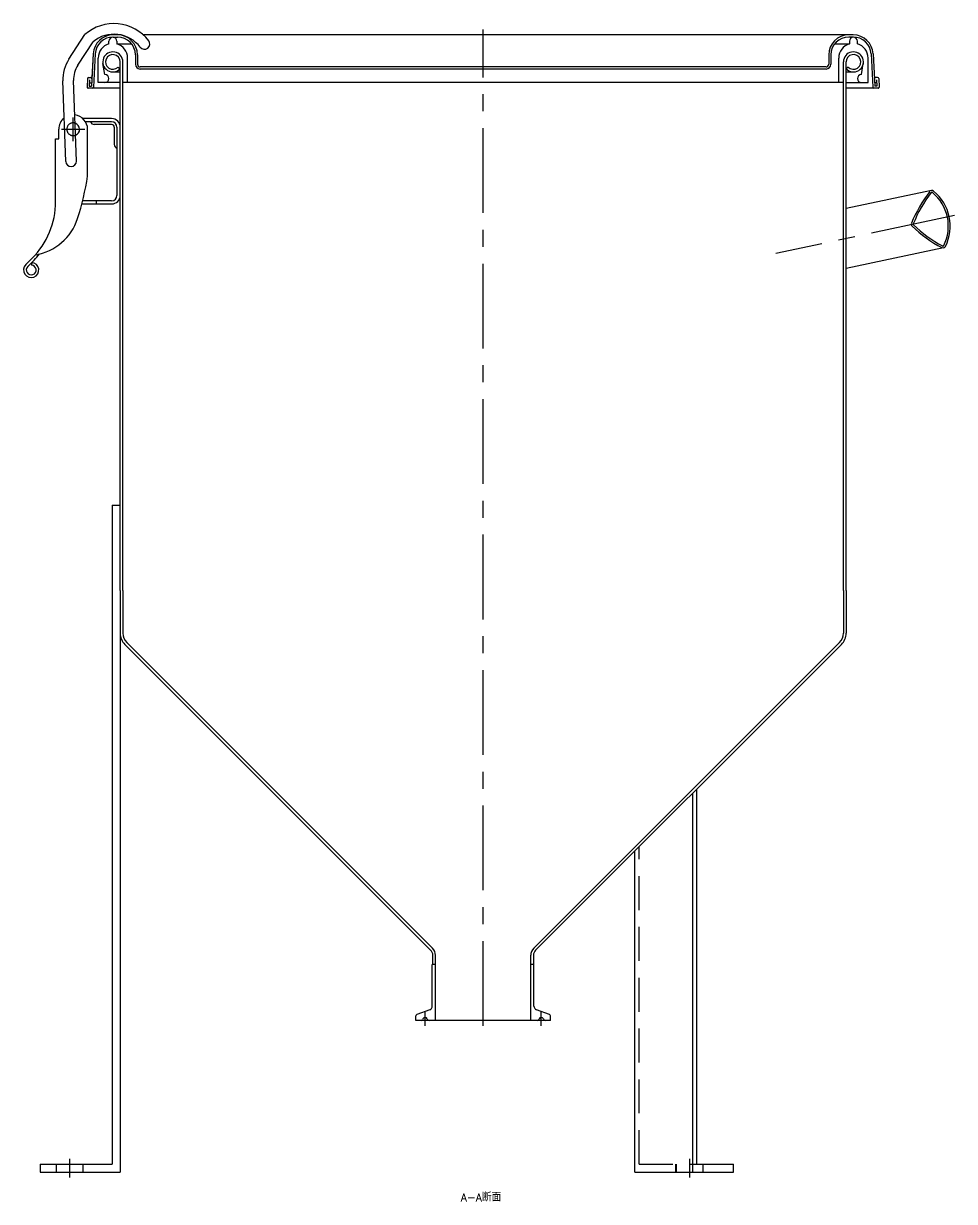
# Model space of a CAD drawing. Extents: x -182 to 608, y -688 to 174.
# Drawn here: x 259.1 to 607.9, y -663.6 to -222 of the extents above; entities that cross this region are included whole.
import ezdxf

# ---------------------------------------------------------------- set-up
doc = ezdxf.new("R2010")
doc.units = 0
doc.linetypes.add('CENTER', pattern=[50.8, 31.75, -6.35, 6.35, -6.35])
doc.linetypes.add('DASHED', pattern=[19.05, 12.7, -6.35])
doc.layers.get('0').update_dxf_attribs({"linetype": 'CONTINUOUS'})
doc.layers.add('CENTER', color=1, linetype='CONTINUOUS')
doc.styles.get("Standard").update_dxf_attribs({"font": 'txt.shx', "height": 3, "bigfont": 'bigfont.shx'})

msp = doc.modelspace()

# ---------------------------------------------------------------- linework, layer by layer
at = {"color": 7, "linetype": 'CONTINUOUS'}
for p, q in [((276.1, -235.35), (282.1, -226.1)), ((279.45, -237.52), (285.15, -228.76)), ((291.08, -229.58), (291.08, -228.58)), ((295.44, -226.2), (292.66, -226.2)), ((292.66, -227), (294.3, -227)), ((294.08, -228.58), (294.08, -229.58)), ((294.08, -229.58), (299.59, -229.58)), ((569.95, -226.2), (303.97, -226.2)), ((563.02, -229.58), (568.53, -229.58)), ((569.95, -227), (568.3, -227)), ((568.53, -228.58), (568.53, -229.58)), ((571.53, -229.58), (571.53, -228.58)), ((285.17, -233.31), (284.54, -245.4)), ((285.17, -233.31), (284.71, -242.2)), ((285.97, -233.35), (285.32, -245.82)), ((301, -233.7), (301, -237.2)), ((301.8, -233.7), (301.8, -237.2)), ((560.8, -233.7), (560.8, -237.2)), ((561.6, -233.7), (561.6, -237.2)), ((576.64, -233.35), (577.29, -245.82)), ((577.44, -233.31), (578.07, -245.4)), ((287.08, -244.08), (287.08, -234.87)), ((289.58, -241.08), (288.86, -236.98)), ((294.51, -238.26), (295.3, -238.88)), ((295.3, -434.51), (295.3, -236.33)), ((296.3, -434.51), (296.3, -236.33)), ((298.08, -244.08), (298.08, -234.87)), ((559.8, -238.2), (302.8, -238.2)), ((564.53, -244.08), (564.53, -234.87)), ((566.3, -434.51), (566.3, -236.33)), ((567.3, -434.51), (567.3, -236.33)), ((568.09, -238.26), (567.3, -238.88)), ((573.03, -241.08), (573.75, -236.98)), ((575.53, -244.08), (575.53, -234.87)), ((283.08, -242.58), (282.92, -245.78)), ((283.48, -242.2), (284.71, -242.2)), ((292.55, -240.08), (295.3, -240.08)), ((559.8, -239), (302.8, -239)), ((567.3, -240.08), (570.05, -240.08)), ((579.12, -242.2), (577.9, -242.2)), ((579.52, -242.58), (579.69, -245.78)), ((274.9, -273.66), (273.85, -243.46)), ((278.9, -273.52), (277.85, -243.32)), ((295.3, -246.2), (283.32, -246.2)), ((283.86, -243), (283.74, -245.4)), ((283.74, -245.4), (284.54, -245.4)), ((283.8, -244.2), (284.6, -244.2)), ((295.3, -244.08), (287.08, -244.08)), ((566.3, -244.08), (296.3, -244.08)), ((567.3, -244.08), (575.53, -244.08)), ((579.29, -246.2), (567.3, -246.2)), ((578.81, -244.2), (578.01, -244.2)), ((578.87, -245.4), (578.07, -245.4)), ((578.74, -243), (578.87, -245.4)), ((292.1, -257.59), (281.28, -257.59)), ((292.1, -258.79), (282.31, -258.79)), ((292.1, -259.79), (285.6, -259.79)), ((272.3, -265.19), (272.3, -261.59)), ((283.1, -279.19), (283.1, -261.59)), ((293.1, -260.79), (293.1, -267.29)), ((294.1, -260.79), (294.1, -286.39)), ((271.1, -265.19), (272.3, -265.19)), ((271.1, -288.73), (271.1, -265.19)), ((599.24, -284.55), (567.3, -291.33)), ((280.95, -289.59), (292.1, -289.59)), ((292.1, -288.39), (281.26, -288.39)), ((286.3, -288.39), (286.3, -289.59)), ((603.82, -306.07), (567.3, -313.83)), ((262.32, -309.94), (259.94, -312.32)), ((263.02, -310.65), (260.65, -313.03)), ((262.18, -311.5), (262.1, -312.49)), ((292.3, -402.58), (295.3, -402.58)), ((292.3, -402.58), (292.3, -649.58)), ((295.3, -434.51), (295.3, -652.58)), ((296.3, -434.51), (296.3, -450.51)), ((566.3, -434.51), (566.3, -450.51)), ((567.3, -434.51), (567.3, -450.51)), ((411.63, -569.32), (297.06, -454.75)), ((412.34, -568.62), (297.77, -454.05)), ((450.27, -568.62), (564.84, -454.05)), ((450.97, -569.32), (565.55, -454.75)), ((509.84, -652.58), (509.84, -510.46)), ((511.35, -649.58), (511.35, -508.95)), ((488.19, -652.58), (488.19, -532.11)), ((412.45, -574.73), (412.45, -571.3)), ((413.45, -595.73), (413.45, -571.3)), ((449.15, -595.73), (449.15, -571.3)), ((450.15, -571.3), (450.15, -574.73)), ((412.25, -590.35), (412.25, -574.73)), ((413.45, -574.73), (412.25, -574.73)), ((450.35, -574.73), (449.15, -574.73)), ((450.35, -590.35), (450.35, -574.73)), ((411.29, -591.73), (406.44, -593.49)), ((456.17, -593.49), (451.32, -591.73)), ((406.05, -595.73), (406.05, -594.05)), ((456.55, -595.73), (406.05, -595.73)), ((408.74, -595.09), (408.62, -595.37)), ((410.37, -595.09), (410.48, -595.37)), ((452.25, -595.07), (452.12, -595.37)), ((453.86, -595.07), (453.98, -595.37)), ((456.55, -595.73), (456.55, -594.05)), ((265.3, -649.58), (292.3, -649.58)), ((265.3, -649.58), (265.3, -652.58)), ((265.3, -652.58), (295.3, -652.58)), ((271.3, -649.58), (271.3, -652.58)), ((281.3, -649.58), (281.3, -652.58)), ((488.19, -652.58), (525.13, -652.58)), ((511.35, -649.58), (525.13, -649.58)), ((525.13, -652.58), (525.13, -649.58))]:
    msp.add_line(p, q, dxfattribs=at)
at = {"color": 3, "linetype": 'DASHED'}
for p, q in [((489.7, -649.58), (489.7, -530.6)), ((489.7, -649.58), (511.35, -649.58)), ((503.48, -652.58), (503.48, -649.58)), ((503.8, -652.58), (503.8, -649.58)), ((513.8, -652.58), (513.8, -649.58))]:
    msp.add_line(p, q, dxfattribs=at)
at = {"color": 7, "linetype": 'CONTINUOUS'}
for centre, radius, start, end in [((292.98, -238.29), 16.34, 37.3016, 131.742), ((292.98, -238.29), 12.34, 37.3016, 129.4248), ((292.66, -233.7), 7.5, 90, 177), ((292.66, -233.7), 6.7, 90, 177), ((292.58, -234.87), 5.5, 105.8266, 180), ((292.58, -228.58), 1.5, 0, 180), ((292.58, -234.87), 5.5, 0, 74.1734), ((294.3, -233.7), 7.5, 0, 90), ((294.3, -233.7), 6.7, 0, 90), ((304.39, -229.6), 2, 217.3016, 37.3016), ((568.3, -233.7), 7.5, 90, 180), ((568.3, -233.7), 6.7, 90, 180), ((570.03, -234.87), 5.5, 105.8266, 180), ((570.03, -228.58), 1.5, 0, 180), ((569.95, -233.7), 7.5, 3, 90), ((569.95, -233.7), 6.7, 3, 90), ((570.03, -234.87), 5.5, 0, 74.1734), ((292.55, -236.33), 3.75, 0, 317.1666), ((292.55, -236.33), 2.75, 0, 315.4481), ((570.05, -236.33), 3.75, 222.8334, 180), ((570.05, -236.33), 2.75, 224.5519, 180), ((287.84, -242.97), 14, 147, 182), ((287.84, -242.97), 10, 147, 182), ((302.8, -237.2), 1.8, 180, 270), ((302.8, -237.2), 1, 180, 270), ((559.8, -237.2), 1, 270, 0), ((559.8, -237.2), 1.8, 270, 0), ((283.48, -242.6), 0.4, 90, 177), ((284.28, -242.6), 0.4, 357, 90), ((289.58, -242.58), 1.5, 270, 90), ((573.03, -242.58), 1.5, 90, 270), ((578.32, -242.6), 0.4, 90, 183), ((579.12, -242.6), 0.4, 3, 90), ((283.32, -245.8), 0.4, 177, 270), ((284.92, -245.8), 0.4, 270, 357), ((577.69, -245.8), 0.4, 183, 270), ((579.29, -245.8), 0.4, 270, 3), ((277.7, -261.59), 5.4, 128.5827, 180), ((277.7, -261.59), 5.4, 0, 83.6767), ((277.7, -261.59), 2.4, 291.0083, 72.9917), ((285.6, -258.29), 1.5, 199.4712, 270), ((292.1, -260.79), 3.2, 0, 90), ((292.1, -260.79), 2, 0, 90), ((292.1, -260.79), 1, 0, 90), ((294.6, -267.29), 1.5, 180, 250.5288), ((276.9, -273.59), 2, 182, 2), ((184.24, -264.12), 100, 341.9543, 351.3362), ((292.1, -286.39), 2, 270, 0), ((292.1, -286.39), 3.2, 270, 0), ((638.13, -315.61), 50, 142.1222, 157.9034), ((638.13, -315.61), 49.3, 142.1222, 157.9034), ((599.45, -285.52), 0.3, 50.5801, 142.1222), ((599.45, -285.52), 1, 50.5801, 102), ((589.27, -297.91), 16.34, 333.4199, 50.5801), ((589.27, -297.91), 17.04, 333.4199, 50.5801), ((241.1, -288.73), 30, 315, 0), ((260.31, -288.91), 20, 279.3023, 341.9543), ((592.73, -297.18), 1, 157.9034, 226.0966), ((626.7, -261.87), 50, 226.0966, 241.8778), ((592.73, -297.18), 0.3, 157.9034, 226.0966), ((626.7, -261.87), 49.3, 226.0966, 241.8778), ((241.1, -288.73), 31, 315, 320.8189), ((603.61, -305.09), 0.3, 241.8778, 333.4199), ((603.61, -305.09), 1, 282, 333.4199), ((261.95, -314.34), 2.85, 135, 85.4755), ((261.95, -314.34), 1.85, 135, 85.4755), ((301.3, -450.51), 6, 180, 225), ((301.3, -450.51), 5, 180, 225), ((561.3, -450.51), 5, 315, 0), ((561.3, -450.51), 6, 315, 0), ((409.65, -571.3), 2.8, 360, 45), ((409.65, -571.3), 3.8, 360, 45), ((452.95, -571.3), 3.8, 135, 180), ((452.95, -571.3), 2.8, 135, 180), ((410.78, -590.35), 1.47, 290, 0), ((451.82, -590.35), 1.47, 180, 250), ((406.64, -594.05), 0.588, 110, 180), ((408.08, -595.14), 0.588, 270, 337), ((409.55, -595.44), 0.882, 23, 157), ((411.03, -595.14), 0.588, 203, 270), ((451.58, -595.14), 0.588, 270, 337), ((453.05, -595.44), 0.882, 21.637, 158.363), ((454.53, -595.14), 0.588, 203, 270), ((455.97, -594.05), 0.588, 0, 70)]:
    msp.add_arc(centre, radius, start, end, dxfattribs=at)
at = {"color": 3, "linetype": 'DASHED'}
msp.add_arc((277.7, -261.59), 2.4, 72.9917, 291.0083, dxfattribs=at)
at = {"layer": 'CENTER', "color": 1, "linetype": 'CENTER'}
for p, q in [((431.3, -597.73), (431.3, -224.2)), ((277.7, -265.99), (277.7, -257.19)), ((273.3, -261.59), (282.1, -261.59)), ((607.89, -293.95), (540.92, -308.19)), ((409.55, -597.73), (409.55, -592.55)), ((453.05, -597.73), (453.05, -592.55)), ((276.3, -647.58), (276.3, -654.58)), ((508.8, -654.58), (508.8, -647.58))]:
    msp.add_line(p, q, dxfattribs=at)

# ---------------------------------------------------------------- texts
at = {"color": 137, "linetype": 'CONTINUOUS'}
msp.add_text('A-A断面', height=3, dxfattribs=at).set_placement((422.89, -663.55))

doc.saveas('drawing.dxf')
